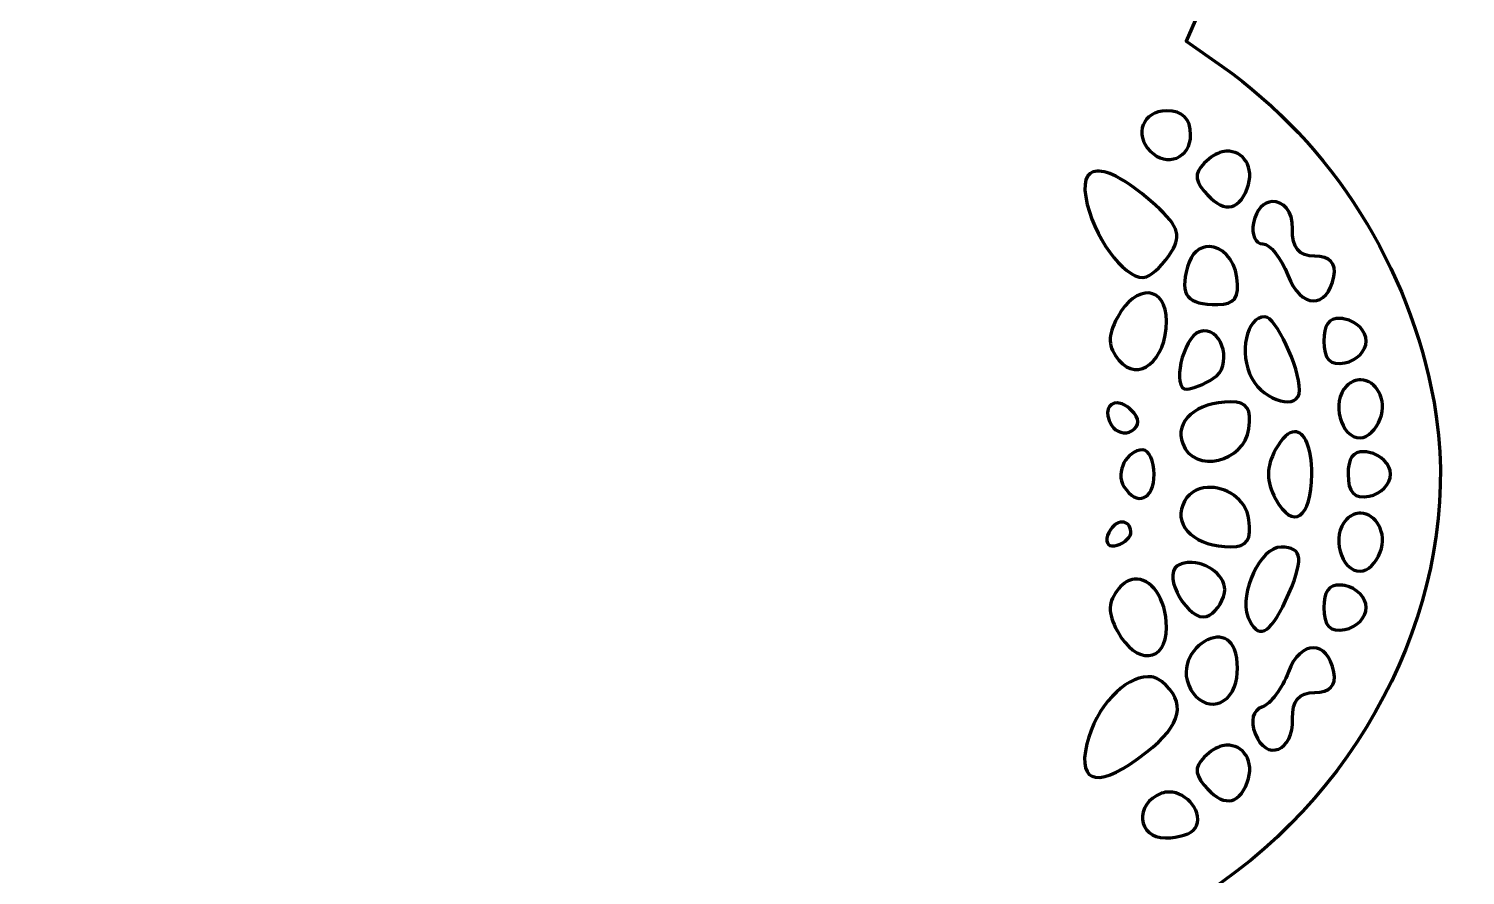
# Model space of a CAD drawing. Header units: centimetres. Extents: x -20.3 to 20.2, y -9.5 to 9.5.
# Drawn here: x -8.22 to -0.92, y -2.04 to 2.26 of the extents above; entities that cross this region are included whole.
import ezdxf

# ---------------------------------------------------------------- set-up
doc = ezdxf.new("R2010")
doc.units = ezdxf.units.CM
doc.header["$MEASUREMENT"] = 0
doc.layers.add('Layer 1', color=7, linetype='Continuous')

msp = doc.modelspace()

# ---------------------------------------------------------------- linework, layer by layer
at = {"layer": 'Layer 1', "color": 200, "lineweight": 70}
for points, knots in [([(-10.5588, 9.46564), (-10.62615, 9.46521), (-10.69522, 9.4624), (-10.76551, 9.45737), (-10.76551, 9.45737), (-11.4845, 9.40593), (-12.24971, 8.9429), (-12.65893, 8.31139), (-12.65893, 8.31139), (-12.65893, 8.31139), (-12.75319, 8.16504), (-12.75319, 8.16504), (-12.75319, 8.16504), (-12.75319, 8.16504), (-12.9971, 8.28824), (-12.9971, 8.28824), (-12.9971, 8.28824), (-13.43222, 8.50859), (-13.94856, 8.57793), (-14.46554, 8.4842), (-14.46554, 8.4842), (-15.53137, 8.29096), (-16.3278, 7.47542), (-16.50449, 6.39647), (-16.50449, 6.39647), (-16.50449, 6.39647), (-16.57064, 5.99629), (-16.57064, 5.99629), (-16.57064, 5.99629), (-16.57064, 5.99629), (-16.9361, 5.95081), (-16.9361, 5.95081), (-16.9361, 5.95081), (-17.6929, 5.85648), (-18.50381, 5.27485), (-18.82539, 4.59565), (-18.82539, 4.59565), (-19.16062, 3.88764), (-19.18343, 3.2442), (-18.89815, 2.55009), (-18.89815, 2.55009), (-18.75561, 2.20328), (-18.75332, 2.17712), (-18.85516, 2.11932), (-18.85516, 2.11932), (-18.91478, 2.08548), (-19.12045, 1.90232), (-19.31239, 1.7117), (-19.31239, 1.7117), (-20.14617, 0.88366), (-20.27897, -0.33377), (-19.64394, -1.32357), (-19.64394, -1.32357), (-19.4589, -1.61199), (-19.09339, -1.98187), (-18.85019, -2.12642), (-18.85019, -2.12642), (-18.75492, -2.18305), (-18.75851, -2.21744), (-18.89815, -2.55719), (-18.89815, -2.55719), (-19.18343, -3.2513), (-19.16062, -3.89391), (-18.82539, -4.60192), (-18.82539, -4.60192), (-18.5038, -5.28112), (-17.6929, -5.86275), (-16.9361, -5.95708), (-16.9361, -5.95708), (-16.9361, -5.95708), (-16.57063, -6.00256), (-16.57063, -6.00256), (-16.57063, -6.00256), (-16.57063, -6.00256), (-16.50118, -6.40275), (-16.50118, -6.40275), (-16.50118, -6.40275), (-16.41546, -6.89967), (-16.2872, -7.20071), (-15.99847, -7.57932), (-15.99847, -7.57932), (-15.3095, -8.48275), (-13.95219, -8.79719), (-12.96651, -8.28212), (-12.96651, -8.28212), (-12.75477, -8.17147), (-12.75352, -8.17144), (-12.65893, -8.31685), (-12.65893, -8.31685), (-12.3431, -8.80238), (-11.8808, -9.15436), (-11.27235, -9.3727), (-11.27235, -9.3727), (-11.03759, -9.45694), (-10.83678, -9.47824), (-10.43312, -9.45952), (-10.43312, -9.45952), (-9.50953, -9.41668), (-8.8588, -9.01842), (-8.37185, -8.19862), (-8.37185, -8.19862), (-8.36542, -8.1878), (-8.24974, -8.23597), (-8.11388, -8.30528), (-8.11388, -8.30528), (-7.52628, -8.60506), (-6.65529, -8.59837), (-5.98564, -8.28957), (-5.98564, -8.28957), (-5.33911, -7.99143), (-4.72291, -7.2297), (-4.62717, -6.61112), (-4.62717, -6.61112), (-4.52025, -5.92027), (-4.54527, -5.97199), (-4.32207, -5.97199), (-4.32207, -5.97199), (-3.70091, -5.97199), (-2.9071, -5.52944), (-2.47081, -4.93929), (-2.47081, -4.93929), (-1.9958, -4.29675), (-1.87815, -3.26519), (-2.1963, -2.53324), (-2.1963, -2.53324), (-2.1963, -2.53324), (-2.34017, -2.20251), (-2.34017, -2.20251), (-2.34017, -2.20251), (-2.34017, -2.20251), (-2.15992, -2.07435), (-2.15992, -2.07435), (-2.15992, -2.07435), (-1.35926, -1.50717), (-0.9231, -0.52139), (-1.08174, 0.36147), (-1.08174, 0.36147), (-1.20538, 1.04953), (-1.59893, 1.67333), (-2.15992, 2.06886), (-2.15992, 2.06886), (-2.15992, 2.06886), (-2.34017, 2.19536), (-2.34017, 2.19536), (-2.34017, 2.19536), (-2.34017, 2.19536), (-2.1963, 2.52692), (-2.1963, 2.52692), (-2.1963, 2.52692), (-1.87242, 3.27204), (-1.99656, 4.3054), (-2.48734, 4.94868), (-2.48734, 4.94868), (-2.93263, 5.53235), (-3.71444, 5.96567), (-4.32206, 5.96567), (-4.32206, 5.96567), (-4.54526, 5.96567), (-4.52024, 5.91395), (-4.62716, 6.6048), (-4.62716, 6.6048), (-4.7229, 7.22338), (-5.3391, 7.98511), (-5.98563, 8.28325), (-5.98563, 8.28325), (-6.65835, 8.59346), (-7.52614, 8.59804), (-8.12049, 8.29483), (-8.12049, 8.29483), (-8.29295, 8.20685), (-8.3814, 8.18791), (-8.39748, 8.23613), (-8.39748, 8.23613), (-8.46913, 8.45108), (-8.93216, 8.9169), (-9.27226, 9.1167), (-9.27226, 9.1167), (-9.68263, 9.35777), (-10.08732, 9.46865), (-10.5588, 9.46562), (-10.5588, 9.46562), (-10.5588, 9.46562), (-10.5588, 9.46564), (-10.5588, 9.46564)], [0, 0, 0, 0, 0.0212766, 0.0212766, 0.0212766, 0.0212766, 0.0425532, 0.0425532, 0.0425532, 0.0425532, 0.0638298, 0.0638298, 0.0638298, 0.0638298, 0.0851064, 0.0851064, 0.0851064, 0.0851064, 0.106383, 0.106383, 0.106383, 0.106383, 0.1276596, 0.1276596, 0.1276596, 0.1276596, 0.1489362, 0.1489362, 0.1489362, 0.1489362, 0.1702128, 0.1702128, 0.1702128, 0.1702128, 0.1914894, 0.1914894, 0.1914894, 0.1914894, 0.212766, 0.212766, 0.212766, 0.212766, 0.2340426, 0.2340426, 0.2340426, 0.2340426, 0.2553191, 0.2553191, 0.2553191, 0.2553191, 0.2765957, 0.2765957, 0.2765957, 0.2765957, 0.2978723, 0.2978723, 0.2978723, 0.2978723, 0.3191489, 0.3191489, 0.3191489, 0.3191489, 0.3404255, 0.3404255, 0.3404255, 0.3404255, 0.3617021, 0.3617021, 0.3617021, 0.3617021, 0.3829787, 0.3829787, 0.3829787, 0.3829787, 0.4042553, 0.4042553, 0.4042553, 0.4042553, 0.4255319, 0.4255319, 0.4255319, 0.4255319, 0.4468085, 0.4468085, 0.4468085, 0.4468085, 0.4680851, 0.4680851, 0.4680851, 0.4680851, 0.4893617, 0.4893617, 0.4893617, 0.4893617, 0.5106383, 0.5106383, 0.5106383, 0.5106383, 0.5319149, 0.5319149, 0.5319149, 0.5319149, 0.5531915, 0.5531915, 0.5531915, 0.5531915, 0.5744681, 0.5744681, 0.5744681, 0.5744681, 0.5957447, 0.5957447, 0.5957447, 0.5957447, 0.6170213, 0.6170213, 0.6170213, 0.6170213, 0.6382979, 0.6382979, 0.6382979, 0.6382979, 0.6595745, 0.6595745, 0.6595745, 0.6595745, 0.6808511, 0.6808511, 0.6808511, 0.6808511, 0.7021277, 0.7021277, 0.7021277, 0.7021277, 0.7234043, 0.7234043, 0.7234043, 0.7234043, 0.7446809, 0.7446809, 0.7446809, 0.7446809, 0.7659574, 0.7659574, 0.7659574, 0.7659574, 0.787234, 0.787234, 0.787234, 0.787234, 0.8085106, 0.8085106, 0.8085106, 0.8085106, 0.8297872, 0.8297872, 0.8297872, 0.8297872, 0.8510638, 0.8510638, 0.8510638, 0.8510638, 0.8723404, 0.8723404, 0.8723404, 0.8723404, 0.893617, 0.893617, 0.893617, 0.893617, 0.9148936, 0.9148936, 0.9148936, 0.9148936, 0.9361702, 0.9361702, 0.9361702, 0.9361702, 0.9574468, 0.9574468, 0.9574468, 0.9574468, 1, 1, 1, 1]), ([(-2.44105, 1.84233), (-2.359, 1.84233), (-2.31785, 1.80201), (-2.31785, 1.71996), (-2.31785, 1.71996), (-2.31785, 1.60137), (-2.43902, 1.55257), (-2.52373, 1.63728), (-2.52373, 1.63728), (-2.60843, 1.72199), (-2.55964, 1.84233), (-2.44105, 1.84233)], [0, 0, 0, 0, 0.25, 0.25, 0.25, 0.25, 0.5, 0.5, 0.5, 0.5, 1, 1, 1, 1]), ([(-2.13678, 1.63645), (-2.05288, 1.64184), (-1.98895, 1.55655), (-2.03095, 1.44711), (-2.03095, 1.44711), (-2.07653, 1.32833), (-2.15791, 1.32368), (-2.25006, 1.43471), (-2.25006, 1.43471), (-2.30326, 1.49881), (-2.29731, 1.53794), (-2.22443, 1.59842), (-2.22443, 1.59842), (-2.19503, 1.62282), (-2.16475, 1.63466), (-2.13679, 1.63645), (-2.13679, 1.63645), (-2.13679, 1.63645), (-2.13678, 1.63645), (-2.13678, 1.63645)], [0, 0, 0, 0, 0.1666667, 0.1666667, 0.1666667, 0.1666667, 0.3333333, 0.3333333, 0.3333333, 0.3333333, 0.5, 0.5, 0.5, 0.5, 0.6666667, 0.6666667, 0.6666667, 0.6666667, 1, 1, 1, 1]), ([(-2.79328, 1.53558), (-2.73604, 1.53898), (-2.64121, 1.48939), (-2.52126, 1.3851), (-2.52126, 1.3851), (-2.38166, 1.26373), (-2.36129, 1.21425), (-2.4146, 1.12713), (-2.4146, 1.12713), (-2.45086, 1.06787), (-2.50886, 1.01027), (-2.54276, 0.99897), (-2.54276, 0.99897), (-2.63123, 0.96948), (-2.79355, 1.16834), (-2.8429, 1.36608), (-2.8429, 1.36608), (-2.8703, 1.47587), (-2.85053, 1.53218), (-2.79329, 1.53558), (-2.79329, 1.53558), (-2.79329, 1.53558), (-2.79328, 1.53558), (-2.79328, 1.53558)], [0, 0, 0, 0, 0.1428571, 0.1428571, 0.1428571, 0.1428571, 0.2857143, 0.2857143, 0.2857143, 0.2857143, 0.4285714, 0.4285714, 0.4285714, 0.4285714, 0.5714286, 0.5714286, 0.5714286, 0.5714286, 0.7142857, 0.7142857, 0.7142857, 0.7142857, 1, 1, 1, 1]), ([(-1.90362, 1.38096), (-1.85067, 1.38441), (-1.797, 1.33555), (-1.80027, 1.24288), (-1.80027, 1.24288), (-1.80369, 1.1461), (-1.76966, 1.10397), (-1.68782, 1.10397), (-1.68782, 1.10397), (-1.6116, 1.10397), (-1.5773, 1.06823), (-1.59025, 1.00144), (-1.59025, 1.00144), (-1.62287, 0.83323), (-1.75945, 0.83681), (-1.82424, 1.00723), (-1.82424, 1.00723), (-1.85746, 1.09459), (-1.91441, 1.16598), (-1.95157, 1.16598), (-1.95157, 1.16598), (-1.98873, 1.16598), (-2.01011, 1.21424), (-1.9987, 1.27347), (-1.9987, 1.27347), (-1.98515, 1.34384), (-1.9448, 1.37827), (-1.90362, 1.38096)], [0, 0, 0, 0, 0.125, 0.125, 0.125, 0.125, 0.25, 0.25, 0.25, 0.25, 0.375, 0.375, 0.375, 0.375, 0.5, 0.5, 0.5, 0.5, 0.625, 0.625, 0.625, 0.625, 0.75, 0.75, 0.75, 0.75, 1, 1, 1, 1]), ([(-2.22277, 1.15276), (-2.16172, 1.15188), (-2.09725, 1.09529), (-2.08304, 0.99566), (-2.08304, 0.99566), (-2.06858, 0.89431), (-2.0945, 0.85841), (-2.18061, 0.85841), (-2.18061, 0.85841), (-2.33691, 0.85841), (-2.37275, 0.90274), (-2.3344, 1.04941), (-2.3344, 1.04941), (-2.31578, 1.1206), (-2.27026, 1.15345), (-2.22278, 1.15276), (-2.22278, 1.15276), (-2.22278, 1.15276), (-2.22277, 1.15276), (-2.22277, 1.15276)], [0, 0, 0, 0, 0.1666667, 0.1666667, 0.1666667, 0.1666667, 0.3333333, 0.3333333, 0.3333333, 0.3333333, 0.5, 0.5, 0.5, 0.5, 0.6666667, 0.6666667, 0.6666667, 0.6666667, 1, 1, 1, 1]), ([(-2.53035, 0.91712), (-2.47999, 0.9132), (-2.44105, 0.86432), (-2.44105, 0.77325), (-2.44105, 0.77325), (-2.44105, 0.57345), (-2.58427, 0.45713), (-2.68331, 0.57647), (-2.68331, 0.57647), (-2.73832, 0.64275), (-2.74047, 0.69865), (-2.68992, 0.7931), (-2.68992, 0.7931), (-2.64313, 0.88053), (-2.58071, 0.92104), (-2.53034, 0.91712), (-2.53034, 0.91712), (-2.53034, 0.91712), (-2.53035, 0.91712), (-2.53035, 0.91712)], [0, 0, 0, 0, 0.1666667, 0.1666667, 0.1666667, 0.1666667, 0.3333333, 0.3333333, 0.3333333, 0.3333333, 0.5, 0.5, 0.5, 0.5, 0.6666667, 0.6666667, 0.6666667, 0.6666667, 1, 1, 1, 1]), ([(-2.25171, 0.72447), (-2.15334, 0.73168), (-2.10466, 0.54505), (-2.20127, 0.48386), (-2.20127, 0.48386), (-2.2485, 0.45395), (-2.30996, 0.42899), (-2.3377, 0.42846), (-2.3377, 0.42846), (-2.41726, 0.42697), (-2.35796, 0.69214), (-2.27238, 0.72033), (-2.27238, 0.72033), (-2.26541, 0.72263), (-2.25827, 0.72398), (-2.25171, 0.72446), (-2.25171, 0.72446), (-2.25171, 0.72446), (-2.25171, 0.72447), (-2.25171, 0.72447)], [0, 0, 0, 0, 0.1666667, 0.1666667, 0.1666667, 0.1666667, 0.3333333, 0.3333333, 0.3333333, 0.3333333, 0.5, 0.5, 0.5, 0.5, 0.6666667, 0.6666667, 0.6666667, 0.6666667, 1, 1, 1, 1]), ([(-1.94082, 0.7964), (-1.88597, 0.7964), (-1.76471, 0.53948), (-1.76471, 0.4235), (-1.76471, 0.4235), (-1.76471, 0.3189), (-1.94315, 0.36389), (-2.0078, 0.48468), (-2.0078, 0.48468), (-2.07517, 0.61055), (-2.03531, 0.79639), (-1.94083, 0.79639), (-1.94083, 0.79639), (-1.94083, 0.79639), (-1.94082, 0.7964), (-1.94082, 0.7964)], [0, 0, 0, 0, 0.2, 0.2, 0.2, 0.2, 0.4, 0.4, 0.4, 0.4, 0.6, 0.6, 0.6, 0.6, 1, 1, 1, 1]), ([(-1.55966, 0.78813), (-1.55155, 0.78783), (-1.54347, 0.78664), (-1.53403, 0.78482), (-1.53403, 0.78482), (-1.4748, 0.77341), (-1.42572, 0.72304), (-1.42572, 0.6732), (-1.42572, 0.6732), (-1.42572, 0.62336), (-1.47481, 0.57381), (-1.53403, 0.56241), (-1.53403, 0.56241), (-1.60958, 0.54786), (-1.64152, 0.58052), (-1.64152, 0.6732), (-1.64152, 0.6732), (-1.64152, 0.7543), (-1.61643, 0.79025), (-1.55966, 0.78813)], [0, 0, 0, 0, 0.1666667, 0.1666667, 0.1666667, 0.1666667, 0.3333333, 0.3333333, 0.3333333, 0.3333333, 0.5, 0.5, 0.5, 0.5, 0.6666667, 0.6666667, 0.6666667, 0.6666667, 1, 1, 1, 1]), ([(-1.453, 0.47642), (-1.37947, 0.47412), (-1.31614, 0.37822), (-1.35461, 0.27798), (-1.35461, 0.27798), (-1.37496, 0.22494), (-1.42034, 0.18124), (-1.45631, 0.18124), (-1.45631, 0.18124), (-1.55599, 0.18124), (-1.60536, 0.3654), (-1.52659, 0.44417), (-1.52659, 0.44417), (-1.50329, 0.46747), (-1.47751, 0.47718), (-1.453, 0.47642)], [0, 0, 0, 0, 0.2, 0.2, 0.2, 0.2, 0.4, 0.4, 0.4, 0.4, 0.6, 0.6, 0.6, 0.6, 1, 1, 1, 1]), ([(-2.11363, 0.3648), (-2.03252, 0.36548), (-2.00761, 0.32785), (-2.02185, 0.22755), (-2.02185, 0.22755), (-2.04624, 0.05585), (-2.29959, -0.00086), (-2.35837, 0.15231), (-2.35837, 0.15231), (-2.40198, 0.26595), (-2.28955, 0.36333), (-2.11363, 0.3648)], [0, 0, 0, 0, 0.25, 0.25, 0.25, 0.25, 0.5, 0.5, 0.5, 0.5, 1, 1, 1, 1]), ([(-2.68993, 0.35901), (-2.66929, 0.35843), (-2.64433, 0.34731), (-2.61965, 0.32263), (-2.61965, 0.32263), (-2.57546, 0.27844), (-2.57431, 0.2436), (-2.61634, 0.21762), (-2.61634, 0.21762), (-2.65079, 0.19632), (-2.69704, 0.20909), (-2.71969, 0.24573), (-2.71969, 0.24573), (-2.75989, 0.31077), (-2.73532, 0.36028), (-2.68992, 0.359), (-2.68992, 0.359), (-2.68992, 0.359), (-2.68993, 0.35901), (-2.68993, 0.35901)], [0, 0, 0, 0, 0.1666667, 0.1666667, 0.1666667, 0.1666667, 0.3333333, 0.3333333, 0.3333333, 0.3333333, 0.5, 0.5, 0.5, 0.5, 0.6666667, 0.6666667, 0.6666667, 0.6666667, 1, 1, 1, 1]), ([(-1.78952, 0.21267), (-1.73999, 0.2139), (-1.7027, 0.1364), (-1.7027, -0.00313), (-1.7027, -0.00313), (-1.7027, -0.22639), (-1.79863, -0.29171), (-1.88625, -0.12798), (-1.88625, -0.12798), (-1.93427, -0.03824), (-1.93427, 0.03198), (-1.88625, 0.12172), (-1.88625, 0.12172), (-1.85339, 0.18312), (-1.81923, 0.21193), (-1.78951, 0.21267), (-1.78951, 0.21267), (-1.78951, 0.21267), (-1.78952, 0.21267), (-1.78952, 0.21267)], [0, 0, 0, 0, 0.1666667, 0.1666667, 0.1666667, 0.1666667, 0.3333333, 0.3333333, 0.3333333, 0.3333333, 0.5, 0.5, 0.5, 0.5, 0.6666667, 0.6666667, 0.6666667, 0.6666667, 1, 1, 1, 1]), ([(-2.56094, 0.12006), (-2.52909, 0.12006), (-2.50306, 0.06455), (-2.50306, -0.00314), (-2.50306, -0.00314), (-2.50306, -0.13292), (-2.59254, -0.16921), (-2.65685, -0.06515), (-2.65685, -0.06515), (-2.70172, 0.00745), (-2.64354, 0.12006), (-2.56094, 0.12006)], [0, 0, 0, 0, 0.25, 0.25, 0.25, 0.25, 0.5, 0.5, 0.5, 0.5, 1, 1, 1, 1]), ([(-1.43729, 0.11097), (-1.42918, 0.11067), (-1.42028, 0.10948), (-1.41083, 0.10766), (-1.41083, 0.10766), (-1.3516, 0.09625), (-1.30252, 0.0467), (-1.30252, -0.00313), (-1.30252, -0.00313), (-1.30252, -0.05297), (-1.35161, -0.10335), (-1.41083, -0.11475), (-1.41083, -0.11475), (-1.48638, -0.1293), (-1.51832, -0.09581), (-1.51832, -0.00313), (-1.51832, -0.00313), (-1.51832, 0.07796), (-1.49406, 0.11309), (-1.43729, 0.11097)], [0, 0, 0, 0, 0.1666667, 0.1666667, 0.1666667, 0.1666667, 0.3333333, 0.3333333, 0.3333333, 0.3333333, 0.5, 0.5, 0.5, 0.5, 0.6666667, 0.6666667, 0.6666667, 0.6666667, 1, 1, 1, 1]), ([(-2.23269, -0.07011), (-2.14195, -0.06436), (-2.03709, -0.12651), (-2.02185, -0.23382), (-2.02185, -0.23382), (-2.00761, -0.33412), (-2.03251, -0.37258), (-2.11363, -0.3719), (-2.11363, -0.3719), (-2.28955, -0.37042), (-2.40198, -0.27305), (-2.35837, -0.15941), (-2.35837, -0.15941), (-2.33633, -0.10197), (-2.28713, -0.07357), (-2.23269, -0.07011)], [0, 0, 0, 0, 0.2, 0.2, 0.2, 0.2, 0.4, 0.4, 0.4, 0.4, 0.6, 0.6, 0.6, 0.6, 1, 1, 1, 1]), ([(-1.453, -0.20075), (-1.37947, -0.20305), (-1.31614, -0.29895), (-1.35461, -0.39919), (-1.35461, -0.39919), (-1.37496, -0.45223), (-1.42034, -0.49593), (-1.45631, -0.49593), (-1.45631, -0.49593), (-1.55599, -0.49593), (-1.60536, -0.31177), (-1.52659, -0.233), (-1.52659, -0.233), (-1.50329, -0.2097), (-1.47751, -0.19999), (-1.453, -0.20075)], [0, 0, 0, 0, 0.2, 0.2, 0.2, 0.2, 0.4, 0.4, 0.4, 0.4, 0.6, 0.6, 0.6, 0.6, 1, 1, 1, 1]), ([(-2.66429, -0.24622), (-2.64285, -0.24669), (-2.62463, -0.26199), (-2.6213, -0.29418), (-2.6213, -0.29418), (-2.61876, -0.31872), (-2.65014, -0.3501), (-2.69075, -0.36363), (-2.69075, -0.36363), (-2.73136, -0.37717), (-2.75307, -0.35463), (-2.73953, -0.31402), (-2.73953, -0.31402), (-2.72465, -0.2694), (-2.69186, -0.24561), (-2.66429, -0.24622)], [0, 0, 0, 0, 0.2, 0.2, 0.2, 0.2, 0.4, 0.4, 0.4, 0.4, 0.6, 0.6, 0.6, 0.6, 1, 1, 1, 1]), ([(-1.85897, -0.37273), (-1.74609, -0.37273), (-1.74042, -0.43703), (-1.83582, -0.64641), (-1.83582, -0.64641), (-1.91385, -0.81767), (-1.98131, -0.84621), (-2.02682, -0.72661), (-2.02682, -0.72661), (-2.07302, -0.60518), (-1.96282, -0.37273), (-1.85897, -0.37273)], [0, 0, 0, 0, 0.25, 0.25, 0.25, 0.25, 0.5, 0.5, 0.5, 0.5, 1, 1, 1, 1]), ([(-2.32695, -0.45045), (-2.23621, -0.44562), (-2.12997, -0.52392), (-2.14588, -0.60589), (-2.14588, -0.60589), (-2.156, -0.65806), (-2.19682, -0.71163), (-2.23683, -0.72495), (-2.23683, -0.72495), (-2.32682, -0.75491), (-2.46471, -0.5175), (-2.38566, -0.46863), (-2.38566, -0.46863), (-2.36803, -0.45773), (-2.3479, -0.45155), (-2.32696, -0.45044), (-2.32696, -0.45044), (-2.32696, -0.45044), (-2.32695, -0.45045), (-2.32695, -0.45045)], [0, 0, 0, 0, 0.1666667, 0.1666667, 0.1666667, 0.1666667, 0.3333333, 0.3333333, 0.3333333, 0.3333333, 0.5, 0.5, 0.5, 0.5, 0.6666667, 0.6666667, 0.6666667, 0.6666667, 1, 1, 1, 1]), ([(-2.60394, -0.53561), (-2.52188, -0.52736), (-2.44106, -0.6305), (-2.44106, -0.78035), (-2.44106, -0.78035), (-2.44106, -0.96248), (-2.59636, -0.97422), (-2.68993, -0.79937), (-2.68993, -0.79937), (-2.74047, -0.70493), (-2.73832, -0.64985), (-2.68332, -0.58357), (-2.68332, -0.58357), (-2.65856, -0.55374), (-2.6313, -0.53836), (-2.60394, -0.53561)], [0, 0, 0, 0, 0.2, 0.2, 0.2, 0.2, 0.4, 0.4, 0.4, 0.4, 0.6, 0.6, 0.6, 0.6, 1, 1, 1, 1]), ([(-1.55966, -0.56537), (-1.55155, -0.56567), (-1.54347, -0.56686), (-1.53403, -0.56868), (-1.53403, -0.56868), (-1.4748, -0.58009), (-1.42572, -0.63046), (-1.42572, -0.6803), (-1.42572, -0.6803), (-1.42572, -0.73014), (-1.47481, -0.78051), (-1.53403, -0.79192), (-1.53403, -0.79192), (-1.60958, -0.80647), (-1.64152, -0.77298), (-1.64152, -0.6803), (-1.64152, -0.6803), (-1.64152, -0.5992), (-1.61643, -0.56325), (-1.55966, -0.56537)], [0, 0, 0, 0, 0.1666667, 0.1666667, 0.1666667, 0.1666667, 0.3333333, 0.3333333, 0.3333333, 0.3333333, 0.5, 0.5, 0.5, 0.5, 0.6666667, 0.6666667, 0.6666667, 0.6666667, 1, 1, 1, 1]), ([(-2.18474, -0.83078), (-2.1473, -0.82839), (-2.11332, -0.8462), (-2.09544, -0.89279), (-2.09544, -0.89279), (-2.0754, -0.94502), (-2.07513, -1.02971), (-2.09461, -1.08048), (-2.09461, -1.08048), (-2.14578, -1.21383), (-2.29813, -1.19321), (-2.33604, -1.04823), (-2.33604, -1.04823), (-2.36466, -0.9388), (-2.26709, -0.83603), (-2.18473, -0.83078), (-2.18473, -0.83078), (-2.18473, -0.83078), (-2.18474, -0.83078), (-2.18474, -0.83078)], [0, 0, 0, 0, 0.1666667, 0.1666667, 0.1666667, 0.1666667, 0.3333333, 0.3333333, 0.3333333, 0.3333333, 0.5, 0.5, 0.5, 0.5, 0.6666667, 0.6666667, 0.6666667, 0.6666667, 1, 1, 1, 1]), ([(-1.69443, -0.8837), (-1.64856, -0.88394), (-1.6063, -0.92577), (-1.59025, -1.00855), (-1.59025, -1.00855), (-1.5773, -1.07534), (-1.61159, -1.11108), (-1.68782, -1.11108), (-1.68782, -1.11108), (-1.7681, -1.11108), (-1.80362, -1.15271), (-1.80027, -1.24337), (-1.80027, -1.24337), (-1.79413, -1.40957), (-1.93435, -1.4656), (-1.99044, -1.31944), (-1.99044, -1.31944), (-2.0154, -1.25439), (-2.00137, -1.20071), (-1.95571, -1.18549), (-1.95571, -1.18549), (-1.91359, -1.17145), (-1.85363, -1.09071), (-1.82176, -1.0069), (-1.82176, -1.0069), (-1.79038, -0.92436), (-1.7403, -0.88347), (-1.69443, -0.8837)], [0, 0, 0, 0, 0.125, 0.125, 0.125, 0.125, 0.25, 0.25, 0.25, 0.25, 0.375, 0.375, 0.375, 0.375, 0.5, 0.5, 0.5, 0.5, 0.625, 0.625, 0.625, 0.625, 0.75, 0.75, 0.75, 0.75, 1, 1, 1, 1]), ([(-2.53614, -1.03087), (-2.50965, -1.03074), (-2.48528, -1.03819), (-2.46421, -1.05567), (-2.46421, -1.05567), (-2.33757, -1.16077), (-2.36166, -1.27271), (-2.54193, -1.41451), (-2.54193, -1.41451), (-2.7769, -1.59934), (-2.89515, -1.58261), (-2.84537, -1.37234), (-2.84537, -1.37234), (-2.80071, -1.1837), (-2.65093, -1.03142), (-2.53614, -1.03086), (-2.53614, -1.03086), (-2.53614, -1.03086), (-2.53614, -1.03087), (-2.53614, -1.03087)], [0, 0, 0, 0, 0.1666667, 0.1666667, 0.1666667, 0.1666667, 0.3333333, 0.3333333, 0.3333333, 0.3333333, 0.5, 0.5, 0.5, 0.5, 0.6666667, 0.6666667, 0.6666667, 0.6666667, 1, 1, 1, 1]), ([(-2.13678, -1.37897), (-2.05288, -1.37358), (-1.98895, -1.45887), (-2.03095, -1.56831), (-2.03095, -1.56831), (-2.07653, -1.68709), (-2.15791, -1.69174), (-2.25006, -1.58071), (-2.25006, -1.58071), (-2.30326, -1.51661), (-2.29731, -1.47749), (-2.22443, -1.417), (-2.22443, -1.417), (-2.19503, -1.3926), (-2.16475, -1.38076), (-2.13679, -1.37897), (-2.13679, -1.37897), (-2.13679, -1.37897), (-2.13678, -1.37897), (-2.13678, -1.37897)], [0, 0, 0, 0, 0.1666667, 0.1666667, 0.1666667, 0.1666667, 0.3333333, 0.3333333, 0.3333333, 0.3333333, 0.5, 0.5, 0.5, 0.5, 0.6666667, 0.6666667, 0.6666667, 0.6666667, 1, 1, 1, 1]), ([(-2.427, -1.61626), (-2.33625, -1.616), (-2.24812, -1.72392), (-2.29554, -1.80064), (-2.29554, -1.80064), (-2.31223, -1.82764), (-2.3795, -1.84942), (-2.44519, -1.84942), (-2.44519, -1.84942), (-2.58916, -1.84942), (-2.6049, -1.67623), (-2.46586, -1.62287), (-2.46586, -1.62287), (-2.45321, -1.61801), (-2.43996, -1.61629), (-2.427, -1.61626)], [0, 0, 0, 0, 0.2, 0.2, 0.2, 0.2, 0.4, 0.4, 0.4, 0.4, 0.6, 0.6, 0.6, 0.6, 1, 1, 1, 1])]:
    msp.add_open_spline(points, degree=3, knots=knots, dxfattribs=at)

doc.saveas('drawing.dxf')
